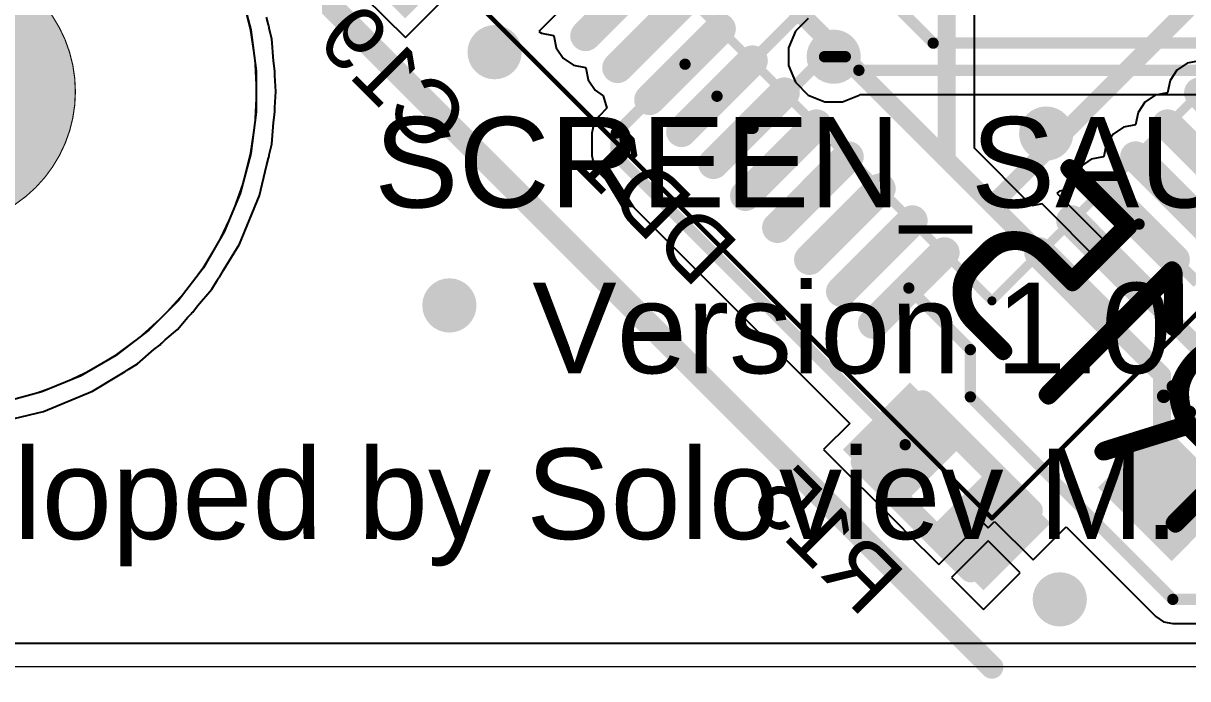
# Model space of a CAD drawing. Header units: inches. Extents: x -0.1 to 88.5, y -0.1 to 66.5.
# Drawn here: x 7.29 to 20.16, y -0.13 to 7.12 of the extents above; entities that cross this region are included whole.
import ezdxf

# ---------------------------------------------------------------- set-up
doc = ezdxf.new("R2010")
doc.units = ezdxf.units.IN
for name, color, linetype in [('Assembly Notes', 56, 'Continuous'), ('Board Shape', 56, 'Continuous'), ('Bottom Layer', 5, 'Continuous'), ('Bottom Overlay', 54, 'Continuous'), ('Bottom Paste', 16, 'Continuous'), ('Bottom Solder', 6, 'Continuous'), ('Keep-Out Layer', 6, 'Continuous'), ('Mechanical 1', 6, 'Continuous'), ('Mechanical 15', 56, 'Continuous'), ('Mechanical 3', 76, 'Continuous'), ('Mechanical 7', 56, 'Continuous'), ('Pad Holes', 156, 'Continuous'), ('Top Layer', 1, 'Continuous'), ('Top Overlay', 2, 'Continuous'), ('Via Holes', 16, 'Continuous')]:
    doc.layers.add(name, color=color, linetype=linetype)
doc.styles.add('Arial', font='', dxfattribs={"height": 0.2})
doc.styles.add('GOST type B', font='', dxfattribs={"height": 0.2})
doc.styles.get('Arial').set_extended_font_data('Arial')
doc.styles.get('GOST type B').set_extended_font_data('GOST type B')

# ---------------------------------------------------------------- blocks, each defined once
blk = doc.blocks.new('LQFP48_B_11')
at = {"layer": 'Bottom Layer'}
h = blk.add_hatch(color=5, dxfattribs=at)
edge = h.paths.add_edge_path()
edge.add_arc((3.495, -0.25), 0.145, 90, 270)
edge.add_line((3.495, -0.395), (4.605, -0.395))
edge.add_arc((4.605, -0.25), 0.145, 270, 450)
edge.add_line((4.605, -0.105), (3.495, -0.105))
h = blk.add_hatch(color=5, dxfattribs=at)
edge = h.paths.add_edge_path()
edge.add_arc((3.495, -0.75), 0.145, 90, 270)
edge.add_line((3.495, -0.895), (4.605, -0.895))
edge.add_arc((4.605, -0.75), 0.145, 270, 450)
edge.add_line((4.605, -0.605), (3.495, -0.605))
h = blk.add_hatch(color=5, dxfattribs=at)
edge = h.paths.add_edge_path()
edge.add_arc((3.495, -1.25), 0.145, 90, 270)
edge.add_line((3.495, -1.395), (4.605, -1.395))
edge.add_arc((4.605, -1.25), 0.145, 270, 450)
edge.add_line((4.605, -1.105), (3.495, -1.105))
h = blk.add_hatch(color=5, dxfattribs=at)
edge = h.paths.add_edge_path()
edge.add_arc((3.495, -1.75), 0.145, 90, 270)
edge.add_line((3.495, -1.895), (4.605, -1.895))
edge.add_arc((4.605, -1.75), 0.145, 270, 450)
edge.add_line((4.605, -1.605), (3.495, -1.605))
h = blk.add_hatch(color=5, dxfattribs=at)
edge = h.paths.add_edge_path()
edge.add_arc((3.495, -2.25), 0.145, 90, 270)
edge.add_line((3.495, -2.395), (4.605, -2.395))
edge.add_arc((4.605, -2.25), 0.145, 270, 450)
edge.add_line((4.605, -2.105), (3.495, -2.105))
h = blk.add_hatch(color=5, dxfattribs=at)
edge = h.paths.add_edge_path()
edge.add_arc((3.495, -2.75), 0.145, 90, 270)
edge.add_line((3.495, -2.895), (4.605, -2.895))
edge.add_arc((4.605, -2.75), 0.145, 270, 450)
edge.add_line((4.605, -2.605), (3.495, -2.605))
h = blk.add_hatch(color=5, dxfattribs=at)
edge = h.paths.add_edge_path()
edge.add_arc((-1.75, -4.605), 0.145, 180, 360)
edge.add_line((-1.605, -4.605), (-1.605, -3.495))
edge.add_arc((-1.75, -3.495), 0.145, 0, 180)
edge.add_line((-1.895, -3.495), (-1.895, -4.605))
h = blk.add_hatch(color=5, dxfattribs=at)
edge = h.paths.add_edge_path()
edge.add_arc((-1.25, -4.605), 0.145, 180, 360)
edge.add_line((-1.105, -4.605), (-1.105, -3.495))
edge.add_arc((-1.25, -3.495), 0.145, 0, 180)
edge.add_line((-1.395, -3.495), (-1.395, -4.605))
h = blk.add_hatch(color=5, dxfattribs=at)
edge = h.paths.add_edge_path()
edge.add_arc((-0.75, -4.605), 0.145, 180, 360)
edge.add_line((-0.605, -4.605), (-0.605, -3.495))
edge.add_arc((-0.75, -3.495), 0.145, 0, 180)
edge.add_line((-0.895, -3.495), (-0.895, -4.605))
h = blk.add_hatch(color=5, dxfattribs=at)
edge = h.paths.add_edge_path()
edge.add_arc((-0.25, -4.605), 0.145, 180, 360)
edge.add_line((-0.105, -4.605), (-0.105, -3.495))
edge.add_arc((-0.25, -3.495), 0.145, 0, 180)
edge.add_line((-0.395, -3.495), (-0.395, -4.605))
h = blk.add_hatch(color=5, dxfattribs=at)
edge = h.paths.add_edge_path()
edge.add_arc((0.25, -4.605), 0.145, 180, 360)
edge.add_line((0.395, -4.605), (0.395, -3.495))
edge.add_arc((0.25, -3.495), 0.145, 0, 180)
edge.add_line((0.105, -3.495), (0.105, -4.605))
h = blk.add_hatch(color=5, dxfattribs=at)
edge = h.paths.add_edge_path()
edge.add_arc((0.75, -4.605), 0.145, 180, 360)
edge.add_line((0.895, -4.605), (0.895, -3.495))
edge.add_arc((0.75, -3.495), 0.145, 0, 180)
edge.add_line((0.605, -3.495), (0.605, -4.605))
h = blk.add_hatch(color=5, dxfattribs=at)
edge = h.paths.add_edge_path()
edge.add_arc((1.25, -4.605), 0.145, 180, 360)
edge.add_line((1.395, -4.605), (1.395, -3.495))
edge.add_arc((1.25, -3.495), 0.145, 0, 180)
edge.add_line((1.105, -3.495), (1.105, -4.605))
h = blk.add_hatch(color=5, dxfattribs=at)
edge = h.paths.add_edge_path()
edge.add_arc((1.75, -4.605), 0.145, 180, 360)
edge.add_line((1.895, -4.605), (1.895, -3.495))
edge.add_arc((1.75, -3.495), 0.145, 0, 180)
edge.add_line((1.605, -3.495), (1.605, -4.605))
h = blk.add_hatch(color=5, dxfattribs=at)
edge = h.paths.add_edge_path()
edge.add_arc((2.25, -4.605), 0.145, 180, 360)
edge.add_line((2.395, -4.605), (2.395, -3.495))
edge.add_arc((2.25, -3.495), 0.145, 0, 180)
edge.add_line((2.105, -3.495), (2.105, -4.605))
h = blk.add_hatch(color=5, dxfattribs=at)
edge = h.paths.add_edge_path()
edge.add_arc((2.75, -4.605), 0.145, 180, 360)
edge.add_line((2.895, -4.605), (2.895, -3.495))
edge.add_arc((2.75, -3.495), 0.145, 0, 180)
edge.add_line((2.605, -3.495), (2.605, -4.605))
at = {"layer": 'Bottom Paste'}
h = blk.add_hatch(color=16, dxfattribs=at)
edge = h.paths.add_edge_path()
edge.add_arc((3.495, -0.25), 0.145, 90, 270)
edge.add_line((3.495, -0.395), (4.605, -0.395))
edge.add_arc((4.605, -0.25), 0.145, 270, 450)
edge.add_line((4.605, -0.105), (3.495, -0.105))
h = blk.add_hatch(color=16, dxfattribs=at)
edge = h.paths.add_edge_path()
edge.add_arc((3.495, -0.75), 0.145, 90, 270)
edge.add_line((3.495, -0.895), (4.605, -0.895))
edge.add_arc((4.605, -0.75), 0.145, 270, 450)
edge.add_line((4.605, -0.605), (3.495, -0.605))
h = blk.add_hatch(color=16, dxfattribs=at)
edge = h.paths.add_edge_path()
edge.add_arc((3.495, -1.25), 0.145, 90, 270)
edge.add_line((3.495, -1.395), (4.605, -1.395))
edge.add_arc((4.605, -1.25), 0.145, 270, 450)
edge.add_line((4.605, -1.105), (3.495, -1.105))
h = blk.add_hatch(color=16, dxfattribs=at)
edge = h.paths.add_edge_path()
edge.add_arc((3.495, -1.75), 0.145, 90, 270)
edge.add_line((3.495, -1.895), (4.605, -1.895))
edge.add_arc((4.605, -1.75), 0.145, 270, 450)
edge.add_line((4.605, -1.605), (3.495, -1.605))
h = blk.add_hatch(color=16, dxfattribs=at)
edge = h.paths.add_edge_path()
edge.add_arc((3.495, -2.25), 0.145, 90, 270)
edge.add_line((3.495, -2.395), (4.605, -2.395))
edge.add_arc((4.605, -2.25), 0.145, 270, 450)
edge.add_line((4.605, -2.105), (3.495, -2.105))
h = blk.add_hatch(color=16, dxfattribs=at)
edge = h.paths.add_edge_path()
edge.add_arc((3.495, -2.75), 0.145, 90, 270)
edge.add_line((3.495, -2.895), (4.605, -2.895))
edge.add_arc((4.605, -2.75), 0.145, 270, 450)
edge.add_line((4.605, -2.605), (3.495, -2.605))
h = blk.add_hatch(color=16, dxfattribs=at)
edge = h.paths.add_edge_path()
edge.add_arc((-1.75, -4.605), 0.145, 180, 360)
edge.add_line((-1.605, -4.605), (-1.605, -3.495))
edge.add_arc((-1.75, -3.495), 0.145, 0, 180)
edge.add_line((-1.895, -3.495), (-1.895, -4.605))
h = blk.add_hatch(color=16, dxfattribs=at)
edge = h.paths.add_edge_path()
edge.add_arc((-1.25, -4.605), 0.145, 180, 360)
edge.add_line((-1.105, -4.605), (-1.105, -3.495))
edge.add_arc((-1.25, -3.495), 0.145, 0, 180)
edge.add_line((-1.395, -3.495), (-1.395, -4.605))
h = blk.add_hatch(color=16, dxfattribs=at)
edge = h.paths.add_edge_path()
edge.add_arc((-0.75, -4.605), 0.145, 180, 360)
edge.add_line((-0.605, -4.605), (-0.605, -3.495))
edge.add_arc((-0.75, -3.495), 0.145, 0, 180)
edge.add_line((-0.895, -3.495), (-0.895, -4.605))
h = blk.add_hatch(color=16, dxfattribs=at)
edge = h.paths.add_edge_path()
edge.add_arc((-0.25, -4.605), 0.145, 180, 360)
edge.add_line((-0.105, -4.605), (-0.105, -3.495))
edge.add_arc((-0.25, -3.495), 0.145, 0, 180)
edge.add_line((-0.395, -3.495), (-0.395, -4.605))
h = blk.add_hatch(color=16, dxfattribs=at)
edge = h.paths.add_edge_path()
edge.add_arc((0.25, -4.605), 0.145, 180, 360)
edge.add_line((0.395, -4.605), (0.395, -3.495))
edge.add_arc((0.25, -3.495), 0.145, 0, 180)
edge.add_line((0.105, -3.495), (0.105, -4.605))
h = blk.add_hatch(color=16, dxfattribs=at)
edge = h.paths.add_edge_path()
edge.add_arc((0.75, -4.605), 0.145, 180, 360)
edge.add_line((0.895, -4.605), (0.895, -3.495))
edge.add_arc((0.75, -3.495), 0.145, 0, 180)
edge.add_line((0.605, -3.495), (0.605, -4.605))
h = blk.add_hatch(color=16, dxfattribs=at)
edge = h.paths.add_edge_path()
edge.add_arc((1.25, -4.605), 0.145, 180, 360)
edge.add_line((1.395, -4.605), (1.395, -3.495))
edge.add_arc((1.25, -3.495), 0.145, 0, 180)
edge.add_line((1.105, -3.495), (1.105, -4.605))
h = blk.add_hatch(color=16, dxfattribs=at)
edge = h.paths.add_edge_path()
edge.add_arc((1.75, -4.605), 0.145, 180, 360)
edge.add_line((1.895, -4.605), (1.895, -3.495))
edge.add_arc((1.75, -3.495), 0.145, 0, 180)
edge.add_line((1.605, -3.495), (1.605, -4.605))
h = blk.add_hatch(color=16, dxfattribs=at)
edge = h.paths.add_edge_path()
edge.add_arc((2.25, -4.605), 0.145, 180, 360)
edge.add_line((2.395, -4.605), (2.395, -3.495))
edge.add_arc((2.25, -3.495), 0.145, 0, 180)
edge.add_line((2.105, -3.495), (2.105, -4.605))
h = blk.add_hatch(color=16, dxfattribs=at)
edge = h.paths.add_edge_path()
edge.add_arc((2.75, -4.605), 0.145, 180, 360)
edge.add_line((2.895, -4.605), (2.895, -3.495))
edge.add_arc((2.75, -3.495), 0.145, 0, 180)
edge.add_line((2.605, -3.495), (2.605, -4.605))
at = {"layer": 'Bottom Solder'}
h = blk.add_hatch(color=6, dxfattribs=at)
edge = h.paths.add_edge_path()
edge.add_arc((3.495, -0.25), 0.17, 90, 270)
edge.add_line((3.495, -0.42), (4.605, -0.42))
edge.add_arc((4.605, -0.25), 0.17, 270, 450)
edge.add_line((4.605, -0.08), (3.495, -0.08))
h = blk.add_hatch(color=6, dxfattribs=at)
edge = h.paths.add_edge_path()
edge.add_arc((3.495, -0.75), 0.17, 90, 270)
edge.add_line((3.495, -0.92), (4.605, -0.92))
edge.add_arc((4.605, -0.75), 0.17, 270, 450)
edge.add_line((4.605, -0.58), (3.495, -0.58))
h = blk.add_hatch(color=6, dxfattribs=at)
edge = h.paths.add_edge_path()
edge.add_arc((3.495, -1.25), 0.17, 90, 270)
edge.add_line((3.495, -1.42), (4.605, -1.42))
edge.add_arc((4.605, -1.25), 0.17, 270, 450)
edge.add_line((4.605, -1.08), (3.495, -1.08))
h = blk.add_hatch(color=6, dxfattribs=at)
edge = h.paths.add_edge_path()
edge.add_arc((3.495, -1.75), 0.17, 90, 270)
edge.add_line((3.495, -1.92), (4.605, -1.92))
edge.add_arc((4.605, -1.75), 0.17, 270, 450)
edge.add_line((4.605, -1.58), (3.495, -1.58))
h = blk.add_hatch(color=6, dxfattribs=at)
edge = h.paths.add_edge_path()
edge.add_arc((3.495, -2.25), 0.17, 90, 270)
edge.add_line((3.495, -2.42), (4.605, -2.42))
edge.add_arc((4.605, -2.25), 0.17, 270, 450)
edge.add_line((4.605, -2.08), (3.495, -2.08))
h = blk.add_hatch(color=6, dxfattribs=at)
edge = h.paths.add_edge_path()
edge.add_arc((3.495, -2.75), 0.17, 90, 270)
edge.add_line((3.495, -2.92), (4.605, -2.92))
edge.add_arc((4.605, -2.75), 0.17, 270, 450)
edge.add_line((4.605, -2.58), (3.495, -2.58))
h = blk.add_hatch(color=6, dxfattribs=at)
edge = h.paths.add_edge_path()
edge.add_arc((-1.75, -4.605), 0.17, 180, 360)
edge.add_line((-1.58, -4.605), (-1.58, -3.495))
edge.add_arc((-1.75, -3.495), 0.17, 0, 180)
edge.add_line((-1.92, -3.495), (-1.92, -4.605))
h = blk.add_hatch(color=6, dxfattribs=at)
edge = h.paths.add_edge_path()
edge.add_arc((-1.25, -4.605), 0.17, 180, 360)
edge.add_line((-1.08, -4.605), (-1.08, -3.495))
edge.add_arc((-1.25, -3.495), 0.17, 0, 180)
edge.add_line((-1.42, -3.495), (-1.42, -4.605))
h = blk.add_hatch(color=6, dxfattribs=at)
edge = h.paths.add_edge_path()
edge.add_arc((-0.75, -4.605), 0.17, 180, 360)
edge.add_line((-0.58, -4.605), (-0.58, -3.495))
edge.add_arc((-0.75, -3.495), 0.17, 0, 180)
edge.add_line((-0.92, -3.495), (-0.92, -4.605))
h = blk.add_hatch(color=6, dxfattribs=at)
edge = h.paths.add_edge_path()
edge.add_arc((-0.25, -4.605), 0.17, 180, 360)
edge.add_line((-0.08, -4.605), (-0.08, -3.495))
edge.add_arc((-0.25, -3.495), 0.17, 0, 180)
edge.add_line((-0.42, -3.495), (-0.42, -4.605))
h = blk.add_hatch(color=6, dxfattribs=at)
edge = h.paths.add_edge_path()
edge.add_arc((0.25, -4.605), 0.17, 180, 360)
edge.add_line((0.42, -4.605), (0.42, -3.495))
edge.add_arc((0.25, -3.495), 0.17, 0, 180)
edge.add_line((0.08, -3.495), (0.08, -4.605))
h = blk.add_hatch(color=6, dxfattribs=at)
edge = h.paths.add_edge_path()
edge.add_arc((0.75, -4.605), 0.17, 180, 360)
edge.add_line((0.92, -4.605), (0.92, -3.495))
edge.add_arc((0.75, -3.495), 0.17, 0, 180)
edge.add_line((0.58, -3.495), (0.58, -4.605))
h = blk.add_hatch(color=6, dxfattribs=at)
edge = h.paths.add_edge_path()
edge.add_arc((1.25, -4.605), 0.17, 180, 360)
edge.add_line((1.42, -4.605), (1.42, -3.495))
edge.add_arc((1.25, -3.495), 0.17, 0, 180)
edge.add_line((1.08, -3.495), (1.08, -4.605))
h = blk.add_hatch(color=6, dxfattribs=at)
edge = h.paths.add_edge_path()
edge.add_arc((1.75, -4.605), 0.17, 180, 360)
edge.add_line((1.92, -4.605), (1.92, -3.495))
edge.add_arc((1.75, -3.495), 0.17, 0, 180)
edge.add_line((1.58, -3.495), (1.58, -4.605))
h = blk.add_hatch(color=6, dxfattribs=at)
edge = h.paths.add_edge_path()
edge.add_arc((2.25, -4.605), 0.17, 180, 360)
edge.add_line((2.42, -4.605), (2.42, -3.495))
edge.add_arc((2.25, -3.495), 0.17, 0, 180)
edge.add_line((2.08, -3.495), (2.08, -4.605))
h = blk.add_hatch(color=6, dxfattribs=at)
edge = h.paths.add_edge_path()
edge.add_arc((2.75, -4.605), 0.17, 180, 360)
edge.add_line((2.92, -4.605), (2.92, -3.495))
edge.add_arc((2.75, -3.495), 0.17, 0, 180)
edge.add_line((2.58, -3.495), (2.58, -4.605))
at = {"layer": 'Bottom Overlay'}
for points in [[(2.75, -2.75, 0.2, 0.2, 0), (2.75, 2.75, 0.2, 0.2, 0)], [(-2.75, -2.75, 0.2, 0.2, 0), (2.75, -2.75, 0.2, 0.2, 0)]]:
    blk.add_lwpolyline(points, format="xyseb", dxfattribs=at)
blk.add_lwpolyline([(2.7, -2.75, 0.1, 0.1, 1), (2.8, -2.75, 0.1, 0.1, 1)], format="xyseb", close=True, dxfattribs=at)
blk.add_lwpolyline([(2.7, -2.75, 0.1, 0.1, 1), (2.8, -2.75, 0.1, 0.1, 1)], format="xyseb", close=True, dxfattribs=at)
at = {"layer": 'Mechanical 1'}
for points in [[(3.5, -3.5, 0.1, 0.1, 0), (3.5, 3.5, 0.1, 0.1, 0)], [(-3.5, -3.5, 0.1, 0.1, 0), (3.5, -3.5, 0.1, 0.1, 0)]]:
    blk.add_lwpolyline(points, format="xyseb", dxfattribs=at)
blk.add_lwpolyline([(3.475, -3.5, 0.05, 0.05, 1), (3.525, -3.5, 0.05, 0.05, 1)], format="xyseb", close=True, dxfattribs=at)
blk.add_lwpolyline([(3.475, -3.5, 0.05, 0.05, 1), (3.525, -3.5, 0.05, 0.05, 1)], format="xyseb", close=True, dxfattribs=at)
at = {"layer": 'Mechanical 15'}
for points in [[(5.2, -5.2, 0.05, 0.05, 0), (5.2, 5.2, 0.05, 0.05, 0)], [(-5.2, -5.2, 0.05, 0.05, 0), (5.2, -5.2, 0.05, 0.05, 0)]]:
    blk.add_lwpolyline(points, format="xyseb", dxfattribs=at)
blk.add_lwpolyline([(5.188, -5.2, 0.025, 0.025, 1), (5.212, -5.2, 0.025, 0.025, 1)], format="xyseb", close=True, dxfattribs=at)
blk.add_lwpolyline([(5.188, -5.2, 0.025, 0.025, 1), (5.212, -5.2, 0.025, 0.025, 1)], format="xyseb", close=True, dxfattribs=at)
blk = doc.blocks.new('0603R_B_29')
at = {"layer": 'Bottom Layer'}
for points in [[(-0.25, 0.475), (-0.25, -0.475), (-1.05, -0.475), (-1.05, 0.475)], [(1.05, 0.475), (1.05, -0.475), (0.25, -0.475), (0.25, 0.475)]]:
    blk.add_hatch(color=5, dxfattribs=at).paths.add_polyline_path(points)
at = {"layer": 'Bottom Paste'}
for points in [[(-0.25, 0.475), (-0.25, -0.475), (-1.05, -0.475), (-1.05, 0.475)], [(1.05, 0.475), (1.05, -0.475), (0.25, -0.475), (0.25, 0.475)]]:
    blk.add_hatch(color=16, dxfattribs=at).paths.add_polyline_path(points)
at = {"layer": 'Bottom Solder'}
for points in [[(-0.2, 0.525), (-0.2, -0.525), (-1.1, -0.525), (-1.1, 0.525)], [(1.1, 0.525), (1.1, -0.525), (0.2, -0.525), (0.2, 0.525)]]:
    blk.add_hatch(color=6, dxfattribs=at).paths.add_polyline_path(points)
at = {"layer": 'Assembly Notes'}
for points in [[(0.85, 0.475, 0.25, 0.25, 0), (-0.85, 0.475, 0.25, 0.25, 0)], [(-0.85, 0.475, 0.25, 0.25, 0), (-0.85, -0.475, 0.25, 0.25, 0)], [(0.85, 0.475, 0.25, 0.25, 0), (0.85, -0.475, 0.25, 0.25, 0)], [(0.85, -0.475, 0.25, 0.25, 0), (-0.85, -0.475, 0.25, 0.25, 0)]]:
    blk.add_lwpolyline(points, format="xyseb", dxfattribs=at)
for points in [[(-0.913, 0.475, 0.125, 0.125, 1), (-0.788, 0.475, 0.125, 0.125, 1)], [(-0.913, 0.475, 0.125, 0.125, 1), (-0.788, 0.475, 0.125, 0.125, 1)], [(0.787, 0.475, 0.125, 0.125, 1), (0.912, 0.475, 0.125, 0.125, 1)], [(0.787, 0.475, 0.125, 0.125, 1), (0.912, 0.475, 0.125, 0.125, 1)], [(-0.913, -0.475, 0.125, 0.125, 1), (-0.788, -0.475, 0.125, 0.125, 1)], [(-0.913, -0.475, 0.125, 0.125, 1), (-0.788, -0.475, 0.125, 0.125, 1)], [(0.787, -0.475, 0.125, 0.125, 1), (0.912, -0.475, 0.125, 0.125, 1)], [(0.787, -0.475, 0.125, 0.125, 1), (0.912, -0.475, 0.125, 0.125, 1)]]:
    blk.add_lwpolyline(points, format="xyseb", close=True, dxfattribs=at)
at = {"layer": 'Assembly Notes', "style": 'GOST type B', "text_generation_flag": 2}
blk.add_text('R15', height=2.15, rotation=180, dxfattribs=at).set_placement((-2.4, -1.4))
blk = doc.blocks.new('0603C_B_55')
at = {"layer": 'Bottom Layer'}
for points in [[(-0.35, 0.525), (-0.35, -0.525), (-1.25, -0.525), (-1.25, 0.525)], [(1.25, 0.525), (1.25, -0.525), (0.35, -0.525), (0.35, 0.525)]]:
    blk.add_hatch(color=5, dxfattribs=at).paths.add_polyline_path(points)
at = {"layer": 'Bottom Paste'}
for points in [[(-0.35, 0.525), (-0.35, -0.525), (-1.25, -0.525), (-1.25, 0.525)], [(1.25, 0.525), (1.25, -0.525), (0.35, -0.525), (0.35, 0.525)]]:
    blk.add_hatch(color=16, dxfattribs=at).paths.add_polyline_path(points)
at = {"layer": 'Bottom Solder'}
for points in [[(-0.3, 0.575), (-0.3, -0.575), (-1.3, -0.575), (-1.3, 0.575)], [(1.3, 0.575), (1.3, -0.575), (0.3, -0.575), (0.3, 0.575)]]:
    blk.add_hatch(color=6, dxfattribs=at).paths.add_polyline_path(points)
at = {"layer": 'Bottom Overlay'}
for points in [[(-0.075, 0.775, 0.15, 0.15, 0), (0.075, 0.775, 0.15, 0.15, 0)], [(0, -0.45, 0.15, 0.15, 0), (0, 0.45, 0.15, 0.15, 0)], [(-0.075, -0.775, 0.15, 0.15, 0), (0.075, -0.775, 0.15, 0.15, 0)]]:
    blk.add_lwpolyline(points, format="xyseb", dxfattribs=at)
for points in [[(-0.113, 0.775, 0.075, 0.075, 1), (-0.038, 0.775, 0.075, 0.075, 1)], [(0.037, 0.775, 0.075, 0.075, 1), (0.112, 0.775, 0.075, 0.075, 1)], [(-0.038, 0.45, 0.075, 0.075, 1), (0.037, 0.45, 0.075, 0.075, 1)], [(-0.038, -0.45, 0.075, 0.075, 1), (0.037, -0.45, 0.075, 0.075, 1)], [(-0.113, -0.775, 0.075, 0.075, 1), (-0.038, -0.775, 0.075, 0.075, 1)], [(0.037, -0.775, 0.075, 0.075, 1), (0.112, -0.775, 0.075, 0.075, 1)]]:
    blk.add_lwpolyline(points, format="xyseb", close=True, dxfattribs=at)
blk = doc.blocks.new('0603C_B_57')
at = {"layer": 'Bottom Layer'}
for points in [[(-0.35, 0.525), (-0.35, -0.525), (-1.25, -0.525), (-1.25, 0.525)], [(1.25, 0.525), (1.25, -0.525), (0.35, -0.525), (0.35, 0.525)]]:
    blk.add_hatch(color=5, dxfattribs=at).paths.add_polyline_path(points)
at = {"layer": 'Bottom Paste'}
for points in [[(-0.35, 0.525), (-0.35, -0.525), (-1.25, -0.525), (-1.25, 0.525)], [(1.25, 0.525), (1.25, -0.525), (0.35, -0.525), (0.35, 0.525)]]:
    blk.add_hatch(color=16, dxfattribs=at).paths.add_polyline_path(points)
at = {"layer": 'Bottom Solder'}
for points in [[(-0.3, 0.575), (-0.3, -0.575), (-1.3, -0.575), (-1.3, 0.575)], [(1.3, 0.575), (1.3, -0.575), (0.3, -0.575), (0.3, 0.575)]]:
    blk.add_hatch(color=6, dxfattribs=at).paths.add_polyline_path(points)
at = {"layer": 'Bottom Overlay'}
for points in [[(0.075, 0.775, 0.15, 0.15, 0), (-0.075, 0.775, 0.15, 0.15, 0)], [(0, -0.45, 0.15, 0.15, 0), (0, 0.45, 0.15, 0.15, 0)], [(0.075, -0.775, 0.15, 0.15, 0), (-0.075, -0.775, 0.15, 0.15, 0)]]:
    blk.add_lwpolyline(points, format="xyseb", dxfattribs=at)
for points in [[(-0.113, 0.775, 0.075, 0.075, 1), (-0.038, 0.775, 0.075, 0.075, 1)], [(0.037, 0.775, 0.075, 0.075, 1), (0.112, 0.775, 0.075, 0.075, 1)], [(-0.038, 0.45, 0.075, 0.075, 1), (0.037, 0.45, 0.075, 0.075, 1)], [(-0.038, -0.45, 0.075, 0.075, 1), (0.037, -0.45, 0.075, 0.075, 1)], [(-0.113, -0.775, 0.075, 0.075, 1), (-0.038, -0.775, 0.075, 0.075, 1)], [(0.037, -0.775, 0.075, 0.075, 1), (0.112, -0.775, 0.075, 0.075, 1)]]:
    blk.add_lwpolyline(points, format="xyseb", close=True, dxfattribs=at)

msp = doc.modelspace()

# ---------------------------------------------------------------- hatches: boundary and pattern name
at = {"layer": 'Bottom Layer'}
h = msp.add_hatch(color=5, dxfattribs=at)
edge = h.paths.add_edge_path()
edge.add_arc((12.5, 6.8), 0.3, 0, 360)
h = msp.add_hatch(color=5, dxfattribs=at)
edge = h.paths.add_edge_path()
edge.add_arc((16.25, 6.75), 0.3, 0, 360)
h = msp.add_hatch(color=5, dxfattribs=at)
edge = h.paths.add_edge_path()
edge.add_arc((18.6, 5.9), 0.3, 0, 360)
h = msp.add_hatch(color=5, dxfattribs=at)
edge = h.paths.add_edge_path()
edge.add_arc((12, 4), 0.3, 0, 360)
h = msp.add_hatch(color=5, dxfattribs=at)
edge = h.paths.add_edge_path()
edge.add_arc((18.75, 0.75), 0.3, 0, 360)
at = {"layer": 'Pad Holes'}
h = msp.add_hatch(color=7, dxfattribs=at)
edge = h.paths.add_edge_path()
edge.add_arc((6.364, 6.364), 1.5, 0, 360)
at = {"layer": 'Top Layer'}
h = msp.add_hatch(color=1, dxfattribs=at)
edge = h.paths.add_edge_path()
edge.add_arc((12.5, 6.8), 0.3, 0, 360)
h = msp.add_hatch(color=1, dxfattribs=at)
edge = h.paths.add_edge_path()
edge.add_arc((16.25, 6.75), 0.3, 0, 360)
h = msp.add_hatch(color=1, dxfattribs=at)
edge = h.paths.add_edge_path()
edge.add_arc((18.6, 5.9), 0.3, 0, 360)
h = msp.add_hatch(color=1, dxfattribs=at)
edge = h.paths.add_edge_path()
edge.add_arc((12, 4), 0.3, 0, 360)
h = msp.add_hatch(color=1, dxfattribs=at)
edge = h.paths.add_edge_path()
edge.add_arc((18.75, 0.75), 0.3, 0, 360)
at = {"layer": 'Via Holes'}
h = msp.add_hatch(color=7, dxfattribs=at)
edge = h.paths.add_edge_path()
edge.add_arc((12.5, 6.8), 0.15, 0, 360)
h = msp.add_hatch(color=7, dxfattribs=at)
edge = h.paths.add_edge_path()
edge.add_arc((16.25, 6.75), 0.15, 0, 360)
h = msp.add_hatch(color=7, dxfattribs=at)
edge = h.paths.add_edge_path()
edge.add_arc((18.6, 5.9), 0.15, 0, 360)
h = msp.add_hatch(color=7, dxfattribs=at)
edge = h.paths.add_edge_path()
edge.add_arc((12, 4), 0.15, 0, 360)
h = msp.add_hatch(color=7, dxfattribs=at)
edge = h.paths.add_edge_path()
edge.add_arc((18.75, 0.75), 0.15, 0, 360)

# ---------------------------------------------------------------- linework, layer by layer
at = {"layer": 'Board Shape'}
msp.add_lwpolyline([(3.006, 0.006, 0.0127, 0.0127, 0), (85.506, 0.006, 0.0127, 0.0127, 0)], format="xyseb", dxfattribs=at)
at = {"layer": 'Bottom Layer'}
for p, q in [((10.593, 7.881), (11.513, 6.962)), ((17.806, 5.738), (17.806, 7.849)), ((13.616, 7.656), (12.989, 7.029)), ((11.513, 6.962), (12.004, 7.454)), ((10.001, 7.101), (9.979, 7.186)), ((10.002, 7.088), (10.001, 7.101)), ((10.007, 7.075), (10.002, 7.088)), ((10.008, 7.063), (10.007, 7.075)), ((10.036, 6.946), (10.008, 7.063)), ((12.989, 7.029), (13.018, 7.01)), ((13.018, 7.01), (13.153, 6.983)), ((13.153, 6.983), (13.155, 6.981)), ((13.155, 6.981), (13.181, 6.847)), ((10.055, 6.705), (10.036, 6.946)), ((13.181, 6.847), (13.258, 6.732)), ((10.066, 6.62), (10.055, 6.705)), ((13.258, 6.732), (13.372, 6.656)), ((20.295, 6.704), (20.16, 6.677)), ((10.066, 6.607), (10.066, 6.62)), ((10.068, 6.594), (10.066, 6.607)), ((10.068, 6.541), (10.068, 6.594)), ((13.372, 6.656), (13.506, 6.629)), ((13.506, 6.629), (13.508, 6.628)), ((13.508, 6.628), (13.535, 6.493)), ((20.046, 6.601), (19.97, 6.486)), ((20.16, 6.677), (20.046, 6.601)), ((10.082, 6.364), (10.068, 6.541)), ((13.535, 6.493), (13.611, 6.379)), ((19.97, 6.486), (19.943, 6.352)), ((10.068, 6.188), (10.082, 6.364)), ((13.611, 6.379), (13.7, 6.319)), ((13.7, 6.319), (13.741, 6.18)), ((19.806, 6.323), (19.692, 6.247)), ((19.941, 6.35), (19.806, 6.323)), ((19.943, 6.352), (19.941, 6.35)), ((10.068, 6.135), (10.068, 6.188)), ((19.692, 6.247), (19.616, 6.133)), ((10.055, 6.023), (10.066, 6.108)), ((10.066, 6.122), (10.068, 6.135)), ((10.066, 6.108), (10.066, 6.122)), ((13.655, 6.094), (13.597, 6.007)), ((13.741, 6.18), (13.655, 6.094)), ((19.616, 6.133), (19.589, 5.998)), ((10.036, 5.783), (10.055, 6.023)), ((13.597, 6.007), (13.576, 5.905)), ((19.453, 5.97), (19.339, 5.894)), ((19.587, 5.997), (19.453, 5.97)), ((19.589, 5.998), (19.587, 5.997)), ((13.576, 5.905), (13.576, 5.905)), ((13.576, 5.905), (13.576, 5.656)), ((19.339, 5.894), (19.262, 5.779)), ((10.008, 5.665), (10.036, 5.783)), ((18.442, 5.102), (17.806, 5.738)), ((19.262, 5.779), (19.236, 5.645)), ((9.9, 5.215), (9.979, 5.542)), ((9.979, 5.542), (10.001, 5.627)), ((10.001, 5.627), (10.002, 5.641)), ((10.002, 5.641), (10.007, 5.653)), ((10.007, 5.653), (10.008, 5.665)), ((13.576, 5.656), (13.576, 5.656)), ((13.576, 5.656), (13.597, 5.554)), ((13.597, 5.554), (13.655, 5.467)), ((18.985, 5.54), (18.909, 5.426)), ((19.099, 5.616), (18.985, 5.54)), ((19.234, 5.643), (19.099, 5.616)), ((19.236, 5.645), (19.234, 5.643)), ((13.655, 5.467), (16.427, 2.695)), ((18.909, 5.426), (18.882, 5.291)), ((18.88, 5.289), (18.746, 5.263)), ((18.882, 5.291), (18.88, 5.289)), ((9.677, 4.676), (9.9, 5.215)), ((18.746, 5.263), (18.716, 5.243)), ((18.716, 5.243), (19.344, 4.616)), ((18.554, 5.122), (18.442, 5.102)), ((19.202, 4.475), (18.554, 5.122)), ((9.501, 4.39), (9.677, 4.676)), ((19.344, 4.616), (19.202, 4.475)), ((9.457, 4.314), (9.501, 4.39)), ((9.372, 4.179), (9.435, 4.282)), ((9.435, 4.282), (9.442, 4.291)), ((9.442, 4.291), (9.448, 4.303)), ((9.448, 4.303), (9.457, 4.314)), ((9.215, 3.996), (9.372, 4.179)), ((9.163, 3.927), (9.215, 3.996)), ((8.993, 3.735), (9.108, 3.87)), ((9.108, 3.87), (9.145, 3.907)), ((9.145, 3.907), (9.153, 3.919)), ((9.153, 3.919), (9.163, 3.927)), ((8.858, 3.62), (8.993, 3.735)), ((8.821, 3.583), (8.858, 3.62)), ((8.549, 3.356), (8.733, 3.513)), ((8.733, 3.513), (8.801, 3.565)), ((8.801, 3.565), (8.81, 3.575)), ((8.81, 3.575), (8.821, 3.583)), ((8.447, 3.293), (8.549, 3.356)), ((8.052, 3.052), (8.339, 3.227)), ((8.339, 3.227), (8.415, 3.271)), ((8.415, 3.271), (8.425, 3.28)), ((8.425, 3.28), (8.437, 3.286)), ((8.437, 3.286), (8.447, 3.293)), ((7.513, 2.828), (8.052, 3.052)), ((7.186, 2.75), (7.513, 2.828)), ((16.427, 2.695), (16.139, 2.407)), ((16.139, 2.407), (16.987, 1.558)), ((16.987, 1.558), (17.058, 1.487)), ((17.412, 1.134), (17.889, 1.611)), ((17.889, 1.611), (17.96, 1.54)), ((17.96, 1.54), (18.03, 1.611)), ((18.03, 1.611), (18.455, 1.187)), ((18.455, 1.187), (18.82, 1.552)), ((18.82, 1.552), (19.811, 0.561)), ((17.058, 1.487), (17.412, 1.134)), ((17.96, 1.399), (17.553, 0.992)), ((18.313, 1.045), (17.96, 1.399)), ((17.907, 0.639), (18.313, 1.045)), ((17.553, 0.992), (17.907, 0.639)), ((19.811, 0.561), (19.811, 0.561)), ((19.811, 0.561), (19.898, 0.503)), ((19.898, 0.503), (20, 0.482)), ((20, 0.482), (30, 0.482)), ((52.669, 0.261), (3.006, 0.261))]:
    msp.add_line(p, q, dxfattribs=at)
for points in [[(17.5, 5.611, 0.2, 0.2, 0), (17.5, 8.25, 0.2, 0.2, 0)], [(14.959, 6.313, 0.125, 0.125, 0), (16.146, 7.5, 0.125, 0.125, 0)], [(13.844, 5.905, 0.125, 0.125, 0), (14.606, 6.667, 0.125, 0.125, 0)], [(15.358, 5.959, 0.125, 0.125, 0), (16.148, 6.75, 0.125, 0.125, 0)], [(16.148, 6.75, 0.125, 0.125, 0), (16.25, 6.75, 0.125, 0.125, 0)], [(18.6, 5.9, 0.2, 0.2, 0), (18.677, 5.977, 0.2, 0.2, 0)], [(13.844, 5.656, 0.125, 0.125, 0), (13.844, 5.905, 0.125, 0.125, 0)], [(15.313, 5.959, 0.125, 0.125, 0), (15.358, 5.959, 0.125, 0.125, 0)], [(13.844, 5.656, 0.125, 0.125, 0), (17.04, 2.46, 0.125, 0.125, 0)], [(17.5, 5.611, 0.2, 0.2, 0), (19.881, 3.23, 0.2, 0.2, 0)], [(19.626, 4.899, 0.125, 0.125, 0), (20.275, 4.25, 0.125, 0.125, 0)], [(19.273, 4.545, 0.2, 0.2, 0), (20.752, 3.066, 0.2, 0.2, 0)], [(17.081, 4.192, 0.125, 0.125, 0), (17.761, 3.511, 0.125, 0.125, 0)], [(17.761, 2.989, 0.125, 0.125, 0), (17.761, 3.511, 0.125, 0.125, 0)], [(19.881, 1.987, 0.2, 0.2, 0), (19.881, 3.23, 0.2, 0.2, 0)], [(17.761, 2.989, 0.125, 0.125, 0), (20, 0.75, 0.125, 0.125, 0)], [(19.881, 1.987, 0.2, 0.2, 0), (19.934, 1.934, 0.2, 0.2, 0)], [(20, 0.75, 0.125, 0.125, 0), (30, 0.75, 0.125, 0.125, 0)]]:
    msp.add_lwpolyline(points, format="xyseb", dxfattribs=at)
for points in [[(14.575, 6.667, 0.0625, 0.0625, 1), (14.637, 6.667, 0.0625, 0.0625, 1)], [(16.117, 6.75, 0.0625, 0.0625, 1), (16.179, 6.75, 0.0625, 0.0625, 1)], [(16.117, 6.75, 0.0625, 0.0625, 1), (16.179, 6.75, 0.0625, 0.0625, 1)], [(16.219, 6.75, 0.0625, 0.0625, 1), (16.281, 6.75, 0.0625, 0.0625, 1)], [(14.928, 6.313, 0.0625, 0.0625, 1), (14.991, 6.313, 0.0625, 0.0625, 1)], [(18.627, 5.977, 0.1, 0.1, 1), (18.727, 5.977, 0.1, 0.1, 1)], [(13.813, 5.905, 0.0625, 0.0625, 1), (13.875, 5.905, 0.0625, 0.0625, 1)], [(13.813, 5.905, 0.0625, 0.0625, 1), (13.875, 5.905, 0.0625, 0.0625, 1)], [(15.282, 5.959, 0.0625, 0.0625, 1), (15.344, 5.959, 0.0625, 0.0625, 1)], [(15.326, 5.959, 0.0625, 0.0625, 1), (15.389, 5.959, 0.0625, 0.0625, 1)], [(15.326, 5.959, 0.0625, 0.0625, 1), (15.389, 5.959, 0.0625, 0.0625, 1)], [(18.55, 5.9, 0.1, 0.1, 1), (18.65, 5.9, 0.1, 0.1, 1)], [(13.813, 5.656, 0.0625, 0.0625, 1), (13.875, 5.656, 0.0625, 0.0625, 1)], [(13.813, 5.656, 0.0625, 0.0625, 1), (13.875, 5.656, 0.0625, 0.0625, 1)], [(17.45, 5.611, 0.1, 0.1, 1), (17.55, 5.611, 0.1, 0.1, 1)], [(17.45, 5.611, 0.1, 0.1, 1), (17.55, 5.611, 0.1, 0.1, 1)], [(19.595, 4.899, 0.0625, 0.0625, 1), (19.658, 4.899, 0.0625, 0.0625, 1)], [(19.223, 4.545, 0.1, 0.1, 1), (19.323, 4.545, 0.1, 0.1, 1)], [(17.05, 4.192, 0.0625, 0.0625, 1), (17.112, 4.192, 0.0625, 0.0625, 1)], [(17.73, 3.511, 0.0625, 0.0625, 1), (17.792, 3.511, 0.0625, 0.0625, 1)], [(17.73, 3.511, 0.0625, 0.0625, 1), (17.792, 3.511, 0.0625, 0.0625, 1)], [(19.831, 3.23, 0.1, 0.1, 1), (19.931, 3.23, 0.1, 0.1, 1)], [(19.831, 3.23, 0.1, 0.1, 1), (19.931, 3.23, 0.1, 0.1, 1)], [(17.73, 2.989, 0.0625, 0.0625, 1), (17.792, 2.989, 0.0625, 0.0625, 1)], [(17.73, 2.989, 0.0625, 0.0625, 1), (17.792, 2.989, 0.0625, 0.0625, 1)], [(17.009, 2.46, 0.0625, 0.0625, 1), (17.072, 2.46, 0.0625, 0.0625, 1)], [(19.831, 1.987, 0.1, 0.1, 1), (19.931, 1.987, 0.1, 0.1, 1)], [(19.831, 1.987, 0.1, 0.1, 1), (19.931, 1.987, 0.1, 0.1, 1)], [(19.884, 1.934, 0.1, 0.1, 1), (19.984, 1.934, 0.1, 0.1, 1)], [(19.969, 0.75, 0.0625, 0.0625, 1), (20.031, 0.75, 0.0625, 0.0625, 1)], [(19.969, 0.75, 0.0625, 0.0625, 1), (20.031, 0.75, 0.0625, 0.0625, 1)]]:
    msp.add_lwpolyline(points, format="xyseb", close=True, dxfattribs=at)
at = {"layer": 'Keep-Out Layer'}
for p, q in [((9.686, 7.492), (9.804, 7.048)), ((9.804, 7.048), (9.864, 6.594)), ((9.864, 6.594), (9.864, 6.364)), ((9.864, 6.364), (9.864, 6.135)), ((9.864, 6.135), (9.804, 5.68)), ((9.804, 5.68), (9.686, 5.237)), ((9.686, 5.237), (9.51, 4.813)), ((9.51, 4.813), (9.281, 4.416)), ((9.281, 4.416), (9.001, 4.052)), ((9.001, 4.052), (8.677, 3.727)), ((8.677, 3.727), (8.313, 3.448)), ((8.313, 3.448), (7.916, 3.218)), ((7.916, 3.218), (7.492, 3.043)), ((7.492, 3.043), (7.048, 2.924))]:
    msp.add_line(p, q, dxfattribs=at)
for points in [[(9.864, 6.364, 0.0127, 0.0127, 1), (2.864, 6.364, 0.0127, 0.0127, 1)], [(9.861, 6.364, 0.00635, 0.00635, 1), (9.867, 6.364, 0.00635, 0.00635, 1)]]:
    msp.add_lwpolyline(points, format="xyseb", close=True, dxfattribs=at)
at = {"layer": 'Mechanical 3'}
msp.add_lwpolyline([(6.364, 7.864, 0.0127, 0.0127, -1), (6.364, 4.864, 0.0127, 0.0127, 0)], format="xyseb", dxfattribs=at)
at = {"layer": 'Mechanical 7'}
msp.add_lwpolyline([(0, 18, 0.254, 0.254, 0), (18, 0, 0.254, 0.254, 0)], format="xyseb", dxfattribs=at)
msp.add_lwpolyline([(17.936, 0, 0.127, 0.127, 1), (18.063, 0, 0.127, 0.127, 1)], format="xyseb", close=True, dxfattribs=at)
at = {"layer": 'Top Layer'}
for p, q in [((10.001, 7.101), (9.979, 7.186)), ((10.002, 7.088), (10.001, 7.101)), ((10.007, 7.075), (10.002, 7.088)), ((15.967, 7.174), (15.826, 7.033)), ((10.008, 7.063), (10.007, 7.075)), ((10.036, 6.946), (10.008, 7.063)), ((15.826, 7.033), (15.75, 6.849)), ((10.055, 6.705), (10.036, 6.946)), ((15.75, 6.849), (15.75, 6.651)), ((10.066, 6.62), (10.055, 6.705)), ((10.066, 6.607), (10.066, 6.62)), ((10.068, 6.594), (10.066, 6.607)), ((10.068, 6.541), (10.068, 6.594)), ((15.75, 6.651), (15.826, 6.467)), ((10.082, 6.364), (10.068, 6.541)), ((15.826, 6.467), (15.967, 6.326)), ((10.068, 6.188), (10.082, 6.364)), ((15.967, 6.326), (16.151, 6.25)), ((16.349, 6.25), (16.533, 6.326)), ((16.533, 6.326), (16.539, 6.332)), ((16.539, 6.332), (47.289, 6.332)), ((10.068, 6.135), (10.068, 6.188)), ((16.151, 6.25), (16.349, 6.25)), ((10.055, 6.023), (10.066, 6.108)), ((10.066, 6.122), (10.068, 6.135)), ((10.066, 6.108), (10.066, 6.122)), ((10.036, 5.783), (10.055, 6.023)), ((10.008, 5.665), (10.036, 5.783)), ((9.9, 5.215), (9.979, 5.542)), ((9.979, 5.542), (10.001, 5.627)), ((10.001, 5.627), (10.002, 5.641)), ((10.002, 5.641), (10.007, 5.653)), ((10.007, 5.653), (10.008, 5.665)), ((9.677, 4.676), (9.9, 5.215)), ((9.501, 4.39), (9.677, 4.676)), ((9.457, 4.314), (9.501, 4.39)), ((9.372, 4.179), (9.435, 4.282)), ((9.435, 4.282), (9.442, 4.291)), ((9.442, 4.291), (9.448, 4.303)), ((9.448, 4.303), (9.457, 4.314)), ((9.215, 3.996), (9.372, 4.179)), ((9.163, 3.927), (9.215, 3.996)), ((8.993, 3.735), (9.108, 3.87)), ((9.108, 3.87), (9.145, 3.907)), ((9.145, 3.907), (9.153, 3.919)), ((9.153, 3.919), (9.163, 3.927)), ((8.858, 3.62), (8.993, 3.735)), ((8.821, 3.583), (8.858, 3.62)), ((8.549, 3.356), (8.733, 3.513)), ((8.733, 3.513), (8.801, 3.565)), ((8.801, 3.565), (8.81, 3.575)), ((8.81, 3.575), (8.821, 3.583)), ((8.447, 3.293), (8.549, 3.356)), ((8.052, 3.052), (8.339, 3.227)), ((8.339, 3.227), (8.415, 3.271)), ((8.415, 3.271), (8.425, 3.28)), ((8.425, 3.28), (8.437, 3.286)), ((8.437, 3.286), (8.447, 3.293)), ((7.513, 2.828), (8.052, 3.052)), ((7.186, 2.75), (7.513, 2.828)), ((85.506, 0.261), (3.006, 0.261))]:
    msp.add_line(p, q, dxfattribs=at)
for points in [[(16.75, 7.5, 0.125, 0.125, 0), (17.35, 6.9, 0.125, 0.125, 0)], [(17.35, 6.9, 0.125, 0.125, 0), (47.811, 6.9, 0.125, 0.125, 0)], [(16.25, 6.75, 0.125, 0.125, 0), (16.379, 6.75, 0.125, 0.125, 0)], [(16.379, 6.75, 0.125, 0.125, 0), (16.529, 6.6, 0.125, 0.125, 0)], [(16.529, 6.6, 0.125, 0.125, 0), (47.4, 6.6, 0.125, 0.125, 0)]]:
    msp.add_lwpolyline(points, format="xyseb", dxfattribs=at)
for points in [[(17.319, 6.9, 0.0625, 0.0625, 1), (17.381, 6.9, 0.0625, 0.0625, 1)], [(17.319, 6.9, 0.0625, 0.0625, 1), (17.381, 6.9, 0.0625, 0.0625, 1)], [(16.219, 6.75, 0.0625, 0.0625, 1), (16.281, 6.75, 0.0625, 0.0625, 1)], [(16.347, 6.75, 0.0625, 0.0625, 1), (16.41, 6.75, 0.0625, 0.0625, 1)], [(16.347, 6.75, 0.0625, 0.0625, 1), (16.41, 6.75, 0.0625, 0.0625, 1)], [(16.497, 6.6, 0.0625, 0.0625, 1), (16.56, 6.6, 0.0625, 0.0625, 1)], [(16.497, 6.6, 0.0625, 0.0625, 1), (16.56, 6.6, 0.0625, 0.0625, 1)]]:
    msp.add_lwpolyline(points, format="xyseb", close=True, dxfattribs=at)

# ---------------------------------------------------------------- block references
for name, p, rotation in [('LQFP48_B_11', (18, 9), 315), ('0603C_B_55', (11, 8.5), 315), ('0603R_B_29', (17.5, 2), 135), ('0603C_B_57', (20.5, 2.5), 225)]:
    msp.add_blockref(name, p, dxfattribs=dict(rotation=rotation))

# ---------------------------------------------------------------- texts
at = {"layer": 'Bottom Overlay', "style": 'Arial', "text_generation_flag": 2}
for s, p in [('C19', (11.771, 5.634)), ('DD1', (14.73, 4.175)), ('R15', (16.571, 0.534))]:
    msp.add_text(s, height=0.7, rotation=315, dxfattribs=at).set_placement(p)
at = {"layer": 'Top Overlay', "style": 'Arial'}
for s, p in [('SCREEN_SAUVC_26', (11.169, 5.083)), ('Version 1.0', (12.918, 3.25)), ('Developed by Soloviev M.', (3.92, 1.417))]:
    msp.add_text(s, height=1, dxfattribs=at).set_placement(p)

doc.saveas('drawing.dxf')
